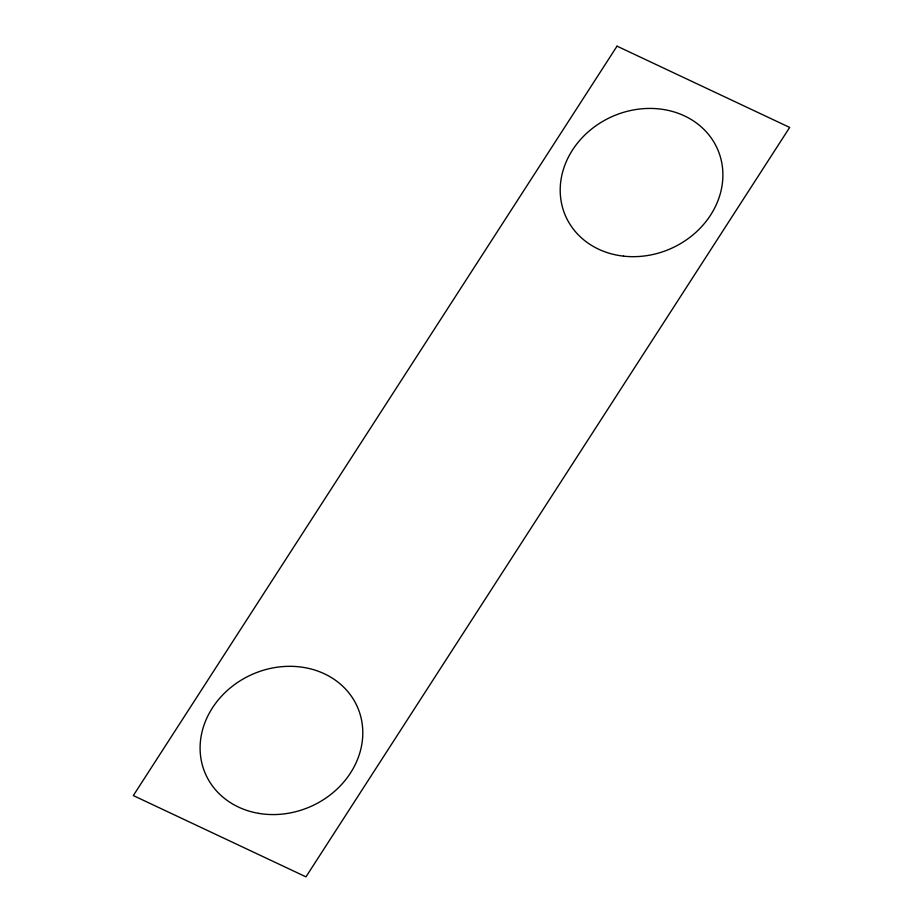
<?xml version="1.0" encoding="UTF-8"?>
<svg xmlns="http://www.w3.org/2000/svg" width="923" height="923" viewBox="0 0 923 923"><rect width="100%" height="100%" fill="white"/><g stroke="black" fill="none" stroke-linecap="round" stroke-linejoin="round"><path stroke-width="1.38" d="M617.037 46.15L133.327 795.568L305.963 876.85L789.673 127.432L617.037 46.15M258.59 813.348A83.012 72.248 -23.9 0 0 360.489 715.613A83.012 72.248 -23.9 0 0 225.27 692.377A83.012 72.248 -23.9 0 0 258.59 813.348M623.556 256.144A83.012 72.248 -23.9 0 0 719.248 153.46A83.012 72.248 -23.9 0 0 581.848 138.058A83.012 72.248 -23.9 0 0 623.556 256.144"/></g></svg>
